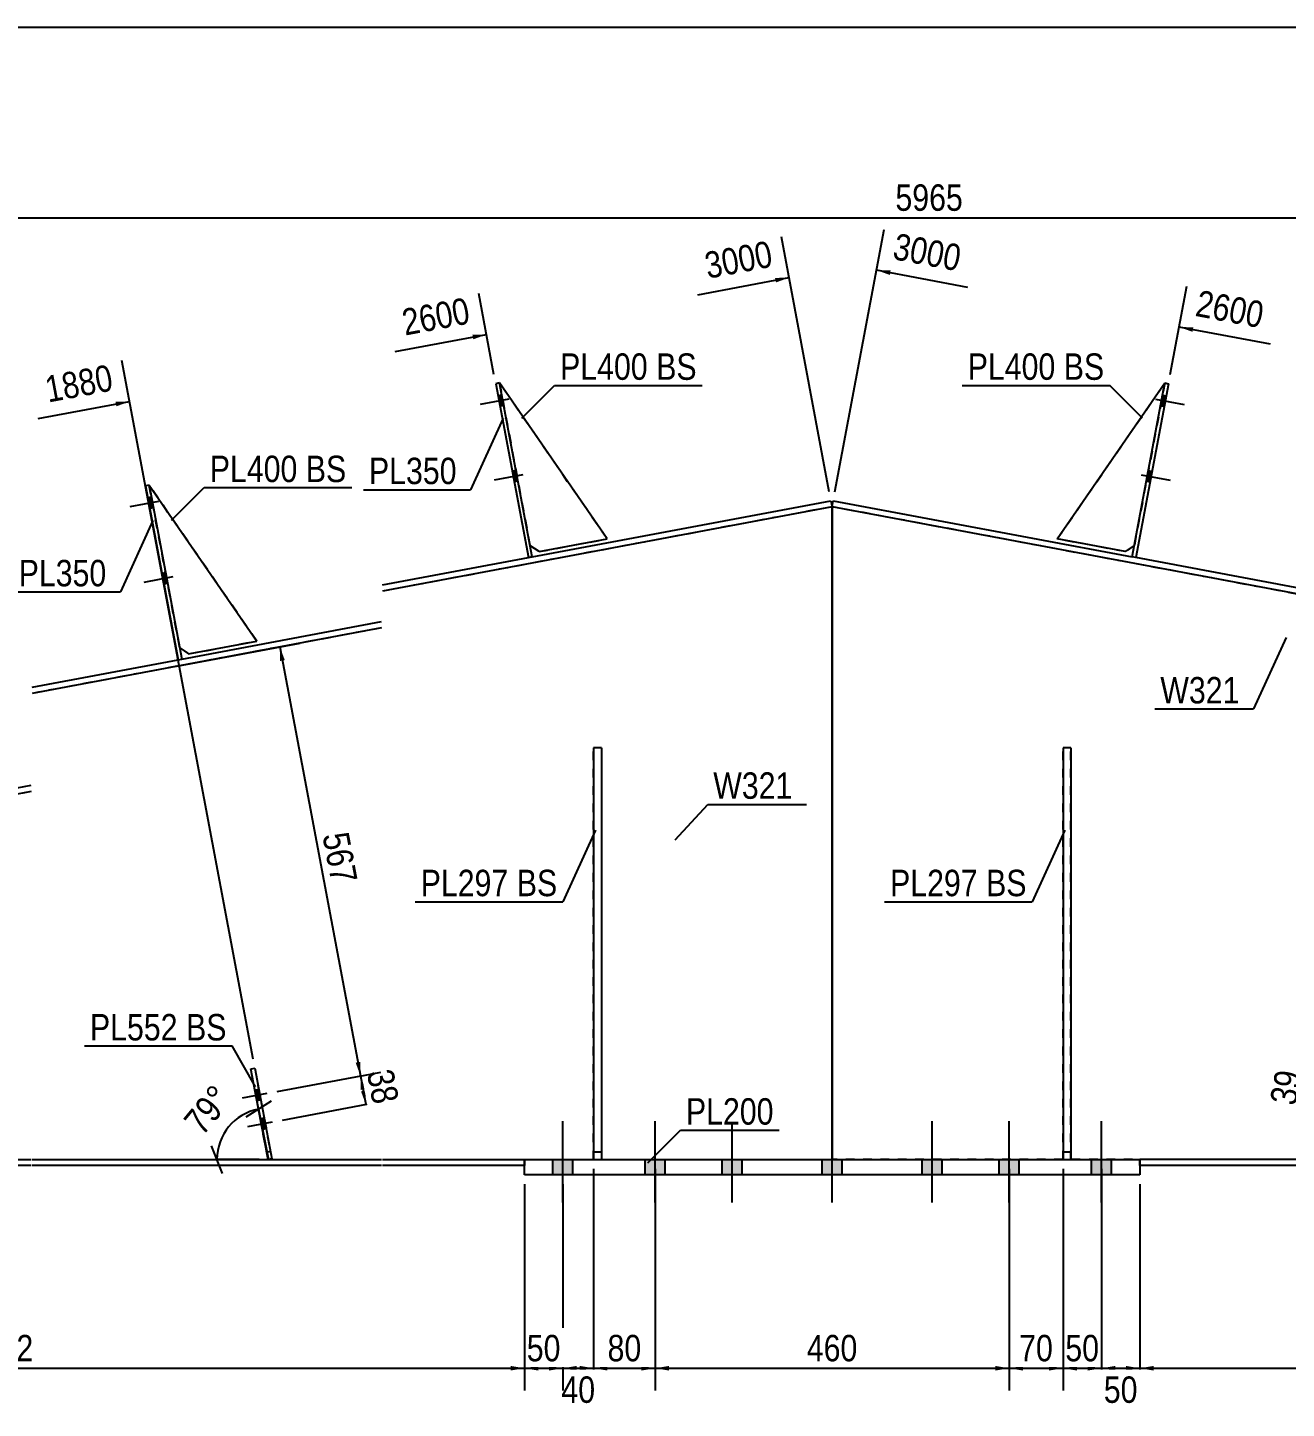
# Model space of a CAD drawing. Header units: millimetres. Extents: x -250 to 153, y -154 to 123.
# Drawn here: x -147.8 to -11.4, y -26.1 to 123.5 of the extents above; entities that cross this region are included whole.
import ezdxf

# ---------------------------------------------------------------- set-up
doc = ezdxf.new("R2010")
doc.units = ezdxf.units.MM
doc.linetypes.add('DXK_LINE_DOT1', pattern=[1.8814, 0.9407, -0.9407])
doc.linetypes.add('DXK_LINE_DOT2', pattern=[3.9198, 1.9599, -1.9599])
doc.styles.add('Arial Narrow', font='ARIALN.TTF', dxfattribs={"height": 0.2})

# ---------------------------------------------------------------- blocks, each defined once
blk = doc.blocks.new('Unknown-627307823-14430')
at = {"color": 5, "linetype": 'Continuous'}
blk.add_line((152.73, 123.46), (-247.27, 123.46), dxfattribs=at)
blk = doc.blocks.new('Part-627307823-7608 - 7523')
at = {"color": 2, "linetype": 'Continuous'}
for p, q in [((-60.63, 71.55), (-60.63, 0.83)), ((107.52, 0.83), (107.39, 0.83))]:
    blk.add_line(p, q, dxfattribs=at)
at = {"color": 7, "linetype": 'DXK_LINE_DOT1'}
for p, q in [((47.04, 51.33), (-60.63, 71.55)), ((83.13, 33.94), (47.14, 40.7)), ((112.13, 25.4), (83.23, 30.83)), ((112.13, 25.4), (107.52, 0.83)), ((0.11, 0.83), (-60.63, 0.83)), ((47.04, 0.83), (0.18, 0.83)), ((83.13, 0.83), (47.14, 0.83))]:
    blk.add_line(p, q, dxfattribs=at)
blk = doc.blocks.new('Part-627307823-7544 - 7523')
at = {"color": 2, "linetype": 'Continuous'}
for p, q in [((-93.13, 66.12), (-60.76, 72.2)), ((-60.76, 72.2), (-60.63, 71.55)), ((-60.63, 71.55), (-109.33, 62.4)), ((-109.33, 63.08), (-93.53, 66.05)), ((-109.43, 58.43), (-147.28, 51.33)), ((-131.07, 55.05), (-109.43, 59.11)), ((-147.28, 52), (-131.48, 54.97)), ((-147.38, 40.7), (-183.37, 33.95)), ((-167.16, 37.67), (-147.38, 41.38)), ((-183.37, 34.62), (-167.57, 37.59)), ((-212.49, 26.06), (-183.47, 31.51)), ((-183.47, 30.83), (-212.37, 25.4))]:
    blk.add_line(p, q, dxfattribs=at)
at = {"color": 7, "linetype": 'DXK_LINE_DOT1'}
for p, q in [((-93.13, 66.12), (-93.53, 66.05)), ((-131.48, 54.97), (-131.07, 55.05)), ((-167.57, 37.59), (-167.16, 37.67)), ((-212.37, 25.4), (-212.49, 26.06))]:
    blk.add_line(p, q, dxfattribs=at)
blk = doc.blocks.new('Part-627307823-7560 - 7523')
at = {"color": 2, "linetype": 'Continuous'}
for p, q in [((-28.14, 66.12), (-24.6, 84.96)), ((-24.19, 84.88), (-27.73, 66.05)), ((-24.6, 84.96), (-24.19, 84.88)), ((-27.73, 66.05), (-28.14, 66.12))]:
    blk.add_line(p, q, dxfattribs=at)
blk = doc.blocks.new('Part-627307823-7539 - 7523')
at = {"color": 7, "linetype": 'DXK_LINE_DOT1'}
for p, q in [((-86.47, 0.83), (-86.47, 45.44)), ((-86.47, 45.44), (-86.47, 45.44)), ((-85.63, 45.44), (-86.47, 45.44)), ((-85.63, 45.44), (-85.63, 0.83)), ((-86.47, 1.67), (-85.63, 1.67)), ((-86.47, 0.83), (-86.47, 0.83)), ((-86.47, 0.83), (-85.63, 0.83))]:
    blk.add_line(p, q, dxfattribs=at)
blk = doc.blocks.new('Part-627307823-7540 - 7523')
at = {"color": 2, "linetype": 'Continuous'}
for p, q in [((-85.63, 45.44), (-86.47, 45.44)), ((-86.47, 45.44), (-86.47, 0.83)), ((-85.63, 45.44), (-85.63, 45.44)), ((-85.63, 45.44), (-85.63, 0.83)), ((-86.47, 0.83), (-85.63, 0.83)), ((-85.63, 0.83), (-85.63, 0.83))]:
    blk.add_line(p, q, dxfattribs=at)
blk = doc.blocks.new('Part-627307823-7605 - 7523')
at = {"color": 7, "linetype": 'DXK_LINE_DOT1'}
for p, q in [((-36.25, 68.07), (-24.6, 84.96)), ((-28.88, 66.69), (-36.25, 68.07)), ((-27.91, 67.35), (-28.88, 66.69))]:
    blk.add_line(p, q, dxfattribs=at)
blk = doc.blocks.new('Part-627307823-7541 - 7523')
at = {"color": 7, "linetype": 'DXK_LINE_DOT1'}
for p, q in [((-35.63, 0.83), (-35.63, 45.44)), ((-35.63, 45.44), (-35.63, 45.44)), ((-35.63, 45.44), (-35.63, 0.83)), ((-34.8, 45.44), (-35.63, 45.44)), ((-34.8, 45.44), (-34.8, 0.83)), ((-34.8, 0.83), (-34.8, 45.44)), ((-35.63, 1.67), (-34.8, 1.67)), ((-35.63, 0.83), (-35.63, 0.83)), ((-35.63, 0.83), (-34.8, 0.83))]:
    blk.add_line(p, q, dxfattribs=at)
blk = doc.blocks.new('Part-627307823-7606 - 7523')
at = {"color": 7, "linetype": 'DXK_LINE_DOT1'}
for p, q in [((-85.01, 68.07), (-96.66, 84.96)), ((-93.36, 67.35), (-92.38, 66.69)), ((-92.38, 66.69), (-85.01, 68.07))]:
    blk.add_line(p, q, dxfattribs=at)
blk = doc.blocks.new('Part-627307823-7542 - 7523')
at = {"color": 2, "linetype": 'Continuous'}
for p, q in [((-34.8, 45.44), (-35.63, 45.44)), ((-35.63, 45.44), (-35.63, 0.83)), ((-34.8, 45.44), (-34.8, 45.44)), ((-34.8, 45.44), (-34.8, 0.83)), ((-35.63, 0.83), (-34.8, 0.83)), ((-34.8, 0.83), (-34.8, 0.83))]:
    blk.add_line(p, q, dxfattribs=at)
blk = doc.blocks.new('Part-627307823-7607 - 7523')
at = {"color": 7, "linetype": 'DXK_LINE_DOT1'}
for p, q in [((-122.95, 57), (-134.61, 73.89)), ((-130.33, 55.61), (-122.95, 57)), ((-131.3, 56.28), (-130.33, 55.61))]:
    blk.add_line(p, q, dxfattribs=at)
blk = doc.blocks.new('Part-627307823-7543 - 7523')
at = {"color": 7, "linetype": 'DXK_LINE_DOT1'}
for p, q in [((-60.63, 71.55), (-109.33, 62.4)), ((-109.43, 58.43), (-147.28, 51.33)), ((-147.38, 40.7), (-183.37, 33.95)), ((-183.47, 30.83), (-212.37, 25.4)), ((-212.37, 25.4), (-207.76, 0.83)), ((-207.63, 0.83), (-183.47, 0.83)), ((-183.37, 0.83), (-147.38, 0.83)), ((-147.28, 0.83), (-109.43, 0.83)), ((-109.33, 0.83), (-60.63, 0.83))]:
    blk.add_line(p, q, dxfattribs=at)
at = {"color": 2, "linetype": 'Continuous'}
for p, q in [((-60.63, 0.83), (-60.63, 71.55)), ((-207.76, 0.83), (-207.63, 0.83))]:
    blk.add_line(p, q, dxfattribs=at)
blk = doc.blocks.new('Bolt-627307823-7609 - 7523')
at = {"linetype": 'Continuous'}
for points in [[(-134.14, 71.43), (-134.36, 72.58), (-134.77, 72.5), (-134.55, 71.35)], [(-134.14, 71.43), (-134.36, 72.58), (-134.77, 72.5), (-134.55, 71.35)], [(-134.14, 71.43), (-134.36, 72.58), (-134.77, 72.5), (-134.55, 71.35)], [(-132.61, 63.24), (-132.82, 64.39), (-133.23, 64.31), (-133.02, 63.16)], [(-132.61, 63.24), (-132.82, 64.39), (-133.23, 64.31), (-133.02, 63.16)], [(-132.61, 63.24), (-132.82, 64.39), (-133.23, 64.31), (-133.02, 63.16)]]:
    blk.add_hatch(color=3, dxfattribs=at).paths.add_polyline_path(points)
at = {"color": 3, "linetype": 'Continuous'}
for p, q in [((-133.6, 72.13), (-136.71, 71.54)), ((-133.6, 72.13), (-136.71, 71.54)), ((-133.6, 72.13), (-136.71, 71.54)), ((-134.36, 72.58), (-134.77, 72.5)), ((-134.36, 72.58), (-134.77, 72.5)), ((-134.36, 72.58), (-134.77, 72.5)), ((-134.14, 71.43), (-134.55, 71.35)), ((-134.14, 71.43), (-134.55, 71.35)), ((-134.14, 71.43), (-134.55, 71.35)), ((-132.82, 64.39), (-133.23, 64.31)), ((-132.82, 64.39), (-133.23, 64.31)), ((-132.82, 64.39), (-133.23, 64.31)), ((-132.06, 63.94), (-135.17, 63.35)), ((-132.06, 63.94), (-135.17, 63.35)), ((-132.06, 63.94), (-135.17, 63.35)), ((-132.61, 63.24), (-133.02, 63.16)), ((-132.61, 63.24), (-133.02, 63.16)), ((-132.61, 63.24), (-133.02, 63.16))]:
    blk.add_line(p, q, dxfattribs=at)
blk = doc.blocks.new('Part-627307823-7545 - 7523')
at = {"color": 2, "linetype": 'Continuous'}
for p, q in [((-207.63, 0.17), (-207.63, 0.83)), ((-207.63, 0.83), (-183.47, 0.83)), ((-183.47, 0.17), (-207.63, 0.17)), ((-183.37, 0.83), (-161.09, 0.83)), ((-147.38, 0.17), (-183.37, 0.17)), ((-161.01, 0.83), (-147.38, 0.83)), ((-147.28, 0.83), (-121.73, 0.83)), ((-109.43, 0.17), (-147.28, 0.17)), ((-121.66, 0.83), (-109.43, 0.83)), ((-109.33, 0.83), (-93.97, 0.83)), ((-93.97, 0.17), (-109.33, 0.17))]:
    blk.add_line(p, q, dxfattribs=at)
at = {"color": 7, "linetype": 'DXK_LINE_DOT1'}
for p, q in [((-207.63, 0.17), (-207.63, 0.17)), ((-207.63, 0.17), (-207.63, 0.17)), ((-93.97, 0.83), (-93.97, 0.17))]:
    blk.add_line(p, q, dxfattribs=at)
blk = doc.blocks.new('Part-627307823-7546 - 7523')
at = {"color": 2, "linetype": 'Continuous'}
for p, q in [((0.11, 0.83), (-27.3, 0.83)), ((47.04, 0.17), (-27.3, 0.17)), ((47.04, 0.83), (0.18, 0.83)), ((60.77, 0.83), (47.14, 0.83)), ((83.13, 0.17), (47.14, 0.17)), ((83.13, 0.83), (60.85, 0.83)), ((107.39, 0.83), (83.23, 0.83)), ((107.39, 0.17), (83.23, 0.17)), ((107.39, 0.83), (107.39, 0.17))]:
    blk.add_line(p, q, dxfattribs=at)
at = {"color": 7, "linetype": 'DXK_LINE_DOT1'}
for p, q in [((-27.3, 0.17), (-27.3, 0.83)), ((0.18, 0.83), (0.11, 0.83)), ((60.85, 0.83), (60.77, 0.83)), ((60.85, 0.83), (83.13, 0.83)), ((83.23, 0.83), (107.39, 0.83)), ((107.39, 0.17), (107.39, 0.17)), ((107.39, 0.17), (107.39, 0.17))]:
    blk.add_line(p, q, dxfattribs=at)
blk = doc.blocks.new('Part-627307823-7547 - 7523')
at = {"color": 2, "linetype": 'Continuous'}
for p, q in [((-60.63, 71.55), (-60.51, 72.2)), ((-60.51, 72.2), (-28.14, 66.12)), ((47.04, 51.33), (-60.63, 71.55)), ((10.24, 58.91), (-27.73, 66.05)), ((30.83, 55.05), (10.65, 58.84)), ((47.04, 52), (31.24, 54.97)), ((66.92, 37.67), (47.14, 41.38)), ((83.13, 33.94), (47.14, 40.7)), ((83.13, 34.62), (67.33, 37.59)), ((112.26, 26.06), (83.23, 31.51)), ((112.13, 25.4), (83.23, 30.83))]:
    blk.add_line(p, q, dxfattribs=at)
at = {"color": 7, "linetype": 'DXK_LINE_DOT1'}
for p, q in [((-27.73, 66.05), (-28.14, 66.12)), ((10.65, 58.84), (10.24, 58.91)), ((31.24, 54.97), (30.83, 55.05)), ((67.33, 37.59), (66.92, 37.67)), ((112.13, 25.4), (112.26, 26.06))]:
    blk.add_line(p, q, dxfattribs=at)
blk = doc.blocks.new('Part-627307823-7548 - 7523')
at = {"color": 2, "linetype": 'Continuous'}
for p, q in [((-134.61, 73.89), (-135.01, 73.81)), ((-135.01, 73.81), (-131.48, 54.97)), ((-134.61, 73.89), (-131.07, 55.05)), ((-131.48, 54.97), (-131.07, 55.05))]:
    blk.add_line(p, q, dxfattribs=at)
blk = doc.blocks.new('Bolt-627307823-7614 - 7523')
at = {"linetype": 'Continuous'}
for points in [[(-96.2, 82.5), (-96.42, 83.65), (-96.83, 83.57), (-96.61, 82.43)], [(-96.2, 82.5), (-96.42, 83.65), (-96.83, 83.57), (-96.61, 82.43)], [(-96.2, 82.5), (-96.42, 83.65), (-96.83, 83.57), (-96.61, 82.43)], [(-94.66, 74.31), (-94.88, 75.46), (-95.29, 75.38), (-95.07, 74.24)], [(-94.66, 74.31), (-94.88, 75.46), (-95.29, 75.38), (-95.07, 74.24)], [(-94.66, 74.31), (-94.88, 75.46), (-95.29, 75.38), (-95.07, 74.24)]]:
    blk.add_hatch(color=3, dxfattribs=at).paths.add_polyline_path(points)
at = {"color": 3, "linetype": 'Continuous'}
for p, q in [((-95.65, 83.2), (-98.77, 82.62)), ((-95.65, 83.2), (-98.77, 82.62)), ((-95.65, 83.2), (-98.77, 82.62)), ((-96.42, 83.65), (-96.83, 83.57)), ((-96.42, 83.65), (-96.83, 83.57)), ((-96.42, 83.65), (-96.83, 83.57)), ((-96.2, 82.5), (-96.61, 82.43)), ((-96.2, 82.5), (-96.61, 82.43)), ((-96.2, 82.5), (-96.61, 82.43)), ((-94.12, 75.01), (-97.23, 74.43)), ((-94.12, 75.01), (-97.23, 74.43)), ((-94.12, 75.01), (-97.23, 74.43)), ((-94.88, 75.46), (-95.29, 75.38)), ((-94.88, 75.46), (-95.29, 75.38)), ((-94.88, 75.46), (-95.29, 75.38)), ((-94.66, 74.31), (-95.07, 74.24)), ((-94.66, 74.31), (-95.07, 74.24)), ((-94.66, 74.31), (-95.07, 74.24))]:
    blk.add_line(p, q, dxfattribs=at)
blk = doc.blocks.new('Part-627307823-7554 - 7523')
at = {"color": 2, "linetype": 'Continuous'}
for p, q in [((-96.66, 84.96), (-97.07, 84.88)), ((-97.07, 84.88), (-93.53, 66.05)), ((-93.13, 66.12), (-96.66, 84.96)), ((-93.53, 66.05), (-93.13, 66.12))]:
    blk.add_line(p, q, dxfattribs=at)
blk = doc.blocks.new('Bolt-627307823-7619 - 7523')
at = {"linetype": 'Continuous'}
for points in [[(-24.65, 82.43), (-24.44, 83.57), (-24.85, 83.65), (-25.06, 82.5)], [(-24.65, 82.43), (-24.44, 83.57), (-24.85, 83.65), (-25.06, 82.5)], [(-24.65, 82.43), (-24.44, 83.57), (-24.85, 83.65), (-25.06, 82.5)], [(-26.19, 74.24), (-25.98, 75.38), (-26.39, 75.46), (-26.6, 74.31)], [(-26.19, 74.24), (-25.98, 75.38), (-26.39, 75.46), (-26.6, 74.31)], [(-26.19, 74.24), (-25.98, 75.38), (-26.39, 75.46), (-26.6, 74.31)]]:
    blk.add_hatch(color=3, dxfattribs=at).paths.add_polyline_path(points)
at = {"color": 3, "linetype": 'Continuous'}
for p, q in [((-25.61, 83.2), (-22.5, 82.62)), ((-25.61, 83.2), (-22.5, 82.62)), ((-25.61, 83.2), (-22.5, 82.62)), ((-25.06, 82.5), (-24.65, 82.43)), ((-25.06, 82.5), (-24.65, 82.43)), ((-25.06, 82.5), (-24.65, 82.43)), ((-24.85, 83.65), (-24.44, 83.57)), ((-24.85, 83.65), (-24.44, 83.57)), ((-24.85, 83.65), (-24.44, 83.57)), ((-27.15, 75.01), (-24.04, 74.42)), ((-27.15, 75.01), (-24.04, 74.42)), ((-27.15, 75.01), (-24.04, 74.42)), ((-26.39, 75.46), (-25.98, 75.38)), ((-26.39, 75.46), (-25.98, 75.38)), ((-26.39, 75.46), (-25.98, 75.38)), ((-26.6, 74.31), (-26.19, 74.24)), ((-26.6, 74.31), (-26.19, 74.24)), ((-26.6, 74.31), (-26.19, 74.24))]:
    blk.add_line(p, q, dxfattribs=at)
blk = doc.blocks.new('Bolt-627307823-7621 - 7523')
at = {"linetype": 'Continuous'}
for points in [[(-90.88, -0.83), (-88.72, -0.83), (-88.72, 0.83), (-90.88, 0.83)], [(-90.88, -0.83), (-88.72, -0.83), (-88.72, 0.83), (-90.88, 0.83)], [(-80.88, -0.83), (-78.72, -0.83), (-78.72, 0.83), (-80.88, 0.83)], [(-80.88, -0.83), (-78.72, -0.83), (-78.72, 0.83), (-80.88, 0.83)], [(-72.55, -0.83), (-70.38, -0.83), (-70.38, 0.83), (-72.55, 0.83)], [(-72.55, -0.83), (-70.38, -0.83), (-70.38, 0.83), (-72.55, 0.83)], [(-61.72, -0.83), (-59.55, -0.83), (-59.55, 0.83), (-61.72, 0.83)], [(-61.72, -0.83), (-59.55, -0.83), (-59.55, 0.83), (-61.72, 0.83)], [(-50.88, -0.83), (-48.72, -0.83), (-48.72, 0.83), (-50.88, 0.83)], [(-50.88, -0.83), (-48.72, -0.83), (-48.72, 0.83), (-50.88, 0.83)], [(-42.55, -0.83), (-40.38, -0.83), (-40.38, 0.83), (-42.55, 0.83)], [(-42.55, -0.83), (-40.38, -0.83), (-40.38, 0.83), (-42.55, 0.83)], [(-32.55, -0.83), (-30.38, -0.83), (-30.38, 0.83), (-32.55, 0.83)], [(-32.55, -0.83), (-30.38, -0.83), (-30.38, 0.83), (-32.55, 0.83)]]:
    blk.add_hatch(color=3, dxfattribs=at).paths.add_polyline_path(points)
at = {"color": 3, "linetype": 'Continuous'}
for p, q in [((-89.8, -3.82), (-89.8, 5)), ((-89.8, -3.82), (-89.8, 5)), ((-79.8, -3.82), (-79.8, 5)), ((-79.8, -3.82), (-79.8, 5)), ((-71.47, -3.82), (-71.47, 5)), ((-71.47, -3.82), (-71.47, 5)), ((-60.63, -3.82), (-60.63, 5)), ((-60.63, -3.82), (-60.63, 5)), ((-49.8, -3.82), (-49.8, 5)), ((-49.8, -3.82), (-49.8, 5)), ((-41.47, -3.82), (-41.47, 5)), ((-41.47, -3.82), (-41.47, 5)), ((-31.47, -3.82), (-31.47, 5)), ((-31.47, -3.82), (-31.47, 5)), ((-90.88, -0.83), (-90.88, 0.83)), ((-90.88, -0.83), (-90.88, 0.83)), ((-88.72, -0.83), (-88.72, 0.83)), ((-88.72, -0.83), (-88.72, 0.83)), ((-80.88, -0.83), (-80.88, 0.83)), ((-80.88, -0.83), (-80.88, 0.83)), ((-78.72, -0.83), (-78.72, 0.83)), ((-78.72, -0.83), (-78.72, 0.83)), ((-72.55, -0.83), (-72.55, 0.83)), ((-72.55, -0.83), (-72.55, 0.83)), ((-70.38, -0.83), (-70.38, 0.83)), ((-70.38, -0.83), (-70.38, 0.83)), ((-61.72, -0.83), (-61.72, 0.83)), ((-61.72, -0.83), (-61.72, 0.83)), ((-59.55, -0.83), (-59.55, 0.83)), ((-59.55, -0.83), (-59.55, 0.83)), ((-50.88, -0.83), (-50.88, 0.83)), ((-50.88, -0.83), (-50.88, 0.83)), ((-48.72, -0.83), (-48.72, 0.83)), ((-48.72, -0.83), (-48.72, 0.83)), ((-42.55, -0.83), (-42.55, 0.83)), ((-42.55, -0.83), (-42.55, 0.83)), ((-40.38, -0.83), (-40.38, 0.83)), ((-40.38, -0.83), (-40.38, 0.83)), ((-32.55, -0.83), (-32.55, 0.83)), ((-32.55, -0.83), (-32.55, 0.83)), ((-30.38, -0.83), (-30.38, 0.83)), ((-30.38, -0.83), (-30.38, 0.83))]:
    blk.add_line(p, q, dxfattribs=at)
blk = doc.blocks.new('Part-627307823-7562 - 7523')
at = {"color": 2, "linetype": 'Continuous'}
for p, q in [((-93.97, -0.83), (-93.97, 0.83)), ((-93.97, 0.83), (-27.3, 0.83)), ((-27.3, 0.83), (-27.3, -0.83)), ((-27.3, -0.83), (-93.97, -0.83))]:
    blk.add_line(p, q, dxfattribs=at)
blk = doc.blocks.new('Part-627307823-7583 - 7523')
at = {"color": 2, "linetype": 'Continuous'}
for p, q in [((-36.25, 68.07), (-24.6, 84.96)), ((-28.88, 66.69), (-36.25, 68.07)), ((-27.91, 67.35), (-28.88, 66.69))]:
    blk.add_line(p, q, dxfattribs=at)
at = {"color": 7, "linetype": 'DXK_LINE_DOT1'}
blk.add_line((-24.6, 84.96), (-27.91, 67.35), dxfattribs=at)
blk = doc.blocks.new('Part-627307823-7584 - 7523')
at = {"color": 2, "linetype": 'Continuous'}
for p, q in [((-85.01, 68.07), (-96.66, 84.96)), ((-92.38, 66.69), (-93.36, 67.35)), ((-92.38, 66.69), (-85.01, 68.07))]:
    blk.add_line(p, q, dxfattribs=at)
at = {"color": 7, "linetype": 'DXK_LINE_DOT1'}
blk.add_line((-96.66, 84.96), (-93.36, 67.35), dxfattribs=at)
blk = doc.blocks.new('Part-627307823-7585 - 7523')
at = {"color": 2, "linetype": 'Continuous'}
for p, q in [((-134.61, 73.89), (-122.95, 57)), ((-130.33, 55.61), (-122.95, 57)), ((-131.3, 56.28), (-130.33, 55.61))]:
    blk.add_line(p, q, dxfattribs=at)
at = {"color": 7, "linetype": 'DXK_LINE_DOT1'}
blk.add_line((-131.3, 56.28), (-134.61, 73.89), dxfattribs=at)
blk = doc.blocks.new('Part-627307823-7589 - 7523')
at = {"color": 7, "linetype": 'DXK_LINE_DOT1'}
for p, q in [((-123.58, 10.65), (-123.17, 10.72)), ((-121.73, 0.82), (-123.58, 10.65)), ((-123.17, 10.72), (-121.32, 0.9)), ((-121.89, 1.64), (-121.48, 1.72)), ((-121.32, 0.9), (-121.73, 0.82))]:
    blk.add_line(p, q, dxfattribs=at)
blk = doc.blocks.new('Part-627307823-7592 - 7523')
at = {"color": 2, "linetype": 'Continuous'}
for p, q in [((-123.58, 10.65), (-123.17, 10.72)), ((-121.73, 0.82), (-123.58, 10.65)), ((-123.17, 10.72), (-121.32, 0.9)), ((-121.32, 0.9), (-121.73, 0.82))]:
    blk.add_line(p, q, dxfattribs=at)
blk = doc.blocks.new('Bolt-627307823-7635 - 7523')
at = {"color": 3, "linetype": 'DXK_LINE_DOT2'}
for p, q in [((-121.85, 7.98), (-124.55, 7.48)), ((-122.73, 8.41), (-123.14, 8.34)), ((-122.52, 7.27), (-122.93, 7.19)), ((-121.27, 4.89), (-123.97, 4.38)), ((-122.15, 5.32), (-122.56, 5.24)), ((-121.94, 4.17), (-122.35, 4.1))]:
    blk.add_line(p, q, dxfattribs=at)
blk = doc.blocks.new('Bolt-627307823-7638 - 7523')
at = {"linetype": 'Continuous'}
for points in [[(-122.52, 7.27), (-122.73, 8.41), (-123.14, 8.34), (-122.93, 7.19)], [(-121.94, 4.17), (-122.15, 5.32), (-122.56, 5.24), (-122.35, 4.1)]]:
    blk.add_hatch(color=3, dxfattribs=at).paths.add_polyline_path(points)
at = {"color": 3, "linetype": 'Continuous'}
for p, q in [((-121.85, 7.98), (-124.55, 7.48)), ((-122.73, 8.41), (-123.14, 8.34)), ((-122.52, 7.27), (-122.93, 7.19)), ((-121.27, 4.89), (-123.97, 4.38)), ((-122.15, 5.32), (-122.56, 5.24)), ((-121.94, 4.17), (-122.35, 4.1))]:
    blk.add_line(p, q, dxfattribs=at)
blk = doc.blocks.new('StraightDimension-627307823-17355 - 7523')
at = {"linetype": 'Continuous'}
for points in [[(-84.97, -22.03), (-86.47, -21.78), (-84.97, -21.53)], [(-81.3, -21.53), (-79.8, -21.78), (-81.3, -22.03)]]:
    blk.add_hatch(color=7, dxfattribs=at).paths.add_polyline_path(points)
at = {"color": 7, "linetype": 'Continuous'}
for p, q in [((-86.47, -0.17), (-86.47, -24.18)), ((-79.8, -0.17), (-79.8, -24.18)), ((-86.47, -21.78), (-79.8, -21.78))]:
    blk.add_line(p, q, dxfattribs=at)
at = {"color": 0}
blk.add_wipeout([(-80.7, -21.63), (-80.7, -17.43), (-85.56, -17.43), (-85.56, -21.63)], dxfattribs=at)
at = {"color": 3, "style": 'Arial Narrow'}
blk.add_text('80', height=2.863, dxfattribs=at).set_placement((-84.96, -21.03))
blk = doc.blocks.new('StraightDimension-627307823-17352 - 7523')
at = {"linetype": 'Continuous'}
for points in [[(-34.13, -22.03), (-35.63, -21.78), (-34.13, -21.53)], [(-32.97, -21.53), (-31.47, -21.78), (-32.97, -22.03)]]:
    blk.add_hatch(color=7, dxfattribs=at).paths.add_polyline_path(points)
at = {"color": 7, "linetype": 'Continuous'}
for p, q in [((-35.63, -0.17), (-35.63, -24.18)), ((-31.47, -0.17), (-31.47, -24.18)), ((-35.63, -21.78), (-31.47, -21.78))]:
    blk.add_line(p, q, dxfattribs=at)
at = {"color": 0}
blk.add_wipeout([(-31.12, -21.63), (-31.12, -17.43), (-35.98, -17.43), (-35.98, -21.63)], dxfattribs=at)
at = {"color": 3, "style": 'Arial Narrow'}
blk.add_text('50', height=2.863, dxfattribs=at).set_placement((-35.38, -21.03))
blk = doc.blocks.new('StraightDimension-627307823-17723 - 7523')
at = {"linetype": 'Continuous'}
for points in [[(-9.58, 8.4), (-9.06, 9.83), (-9.09, 8.31)], [(-9.14, 8.08), (-9.66, 6.65), (-9.63, 8.17)]]:
    blk.add_hatch(color=7, dxfattribs=at).paths.add_polyline_path(points)
at = {"color": 7, "linetype": 'Continuous'}
for p, q in [((2.03, 7.74), (-11.27, 10.24)), ((-9.66, 6.65), (-9.06, 9.83)), ((1.44, 4.57), (-11.87, 7.07))]:
    blk.add_line(p, q, dxfattribs=at)
at = {"color": 0}
blk.add_wipeout([(-9.06, 10.65), (-13.19, 11.43), (-14.08, 6.66), (-9.96, 5.88)], dxfattribs=at)
at = {"color": 3, "style": 'Arial Narrow'}
blk.add_text('39', height=2.863, rotation=79.3661, dxfattribs=at).set_placement((-10.43, 6.58))
blk = doc.blocks.new('StraightDimension-627307823-16572 - 7523')
at = {"color": 7, "linetype": 'Continuous'}
blk.add_line((-215.22, 102.86), (114.98, 102.86), dxfattribs=at)
at = {"color": 0}
blk.add_wipeout([(-45.86, 103.01), (-45.86, 107.21), (-54.38, 107.21), (-54.38, 103.01)], dxfattribs=at)
at = {"color": 3, "style": 'Arial Narrow'}
blk.add_text('5965', height=2.863, dxfattribs=at).set_placement((-53.78, 103.61))
blk = doc.blocks.new('StraightDimension-627307823-16597 - 7523')
at = {"linetype": 'Continuous'}
blk.add_hatch(color=7, dxfattribs=at).paths.add_polyline_path([(-66.82, 96.34), (-65.29, 96.37), (-66.72, 95.85)])
at = {"color": 7, "linetype": 'Continuous'}
for p, q in [((-60.94, 73.18), (-66.13, 100.79)), ((-75.18, 94.51), (-65.29, 96.37))]:
    blk.add_line(p, q, dxfattribs=at)
at = {"color": 0}
blk.add_wipeout([(-66.22, 97.11), (-67, 101.24), (-75.36, 99.67), (-74.59, 95.54)], dxfattribs=at)
at = {"color": 3, "style": 'Arial Narrow'}
blk.add_text('3000', height=2.863, rotation=10.6341, dxfattribs=at).set_placement((-74.11, 96.24))
blk = doc.blocks.new('StraightDimension-627307823-16598 - 7523')
at = {"linetype": 'Continuous'}
blk.add_hatch(color=7, dxfattribs=at).paths.add_polyline_path([(-99.59, 90.18), (-98.07, 90.21), (-99.5, 89.69)])
at = {"color": 7, "linetype": 'Continuous'}
for p, q in [((-97.26, 85.87), (-98.9, 94.64)), ((-107.96, 88.36), (-98.07, 90.21))]:
    blk.add_line(p, q, dxfattribs=at)
at = {"color": 0}
blk.add_wipeout([(-99, 90.96), (-99.78, 95.08), (-108.14, 93.51), (-107.37, 89.38)], dxfattribs=at)
at = {"color": 3, "style": 'Arial Narrow'}
blk.add_text('2600', height=2.863, rotation=10.6341, dxfattribs=at).set_placement((-106.89, 90.09))
blk = doc.blocks.new('StraightDimension-627307823-16599 - 7523')
at = {"linetype": 'Continuous'}
blk.add_hatch(color=7, dxfattribs=at).paths.add_polyline_path([(-138.25, 82.92), (-136.73, 82.95), (-138.16, 82.43)])
at = {"color": 7, "linetype": 'Continuous'}
for p, q in [((-123.35, 11.71), (-137.56, 87.38)), ((-146.62, 81.1), (-136.73, 82.95))]:
    blk.add_line(p, q, dxfattribs=at)
at = {"color": 0}
blk.add_wipeout([(-137.66, 83.7), (-138.43, 87.82), (-146.8, 86.25), (-146.03, 82.12)], dxfattribs=at)
at = {"color": 3, "style": 'Arial Narrow'}
blk.add_text('1880', height=2.863, rotation=10.6341, dxfattribs=at).set_placement((-145.55, 82.83))
blk = doc.blocks.new('StraightDimension-627307823-16732 - 7523')
at = {"linetype": 'Continuous'}
for points in [[(-111.69, 8.37), (-111.72, 9.89), (-111.2, 8.46)], [(-111.17, 8.31), (-111.14, 6.79), (-111.66, 8.22)]]:
    blk.add_hatch(color=7, dxfattribs=at).paths.add_polyline_path(points)
at = {"color": 7, "linetype": 'Continuous'}
for p, q in [((-120.76, 8.19), (-109.51, 10.3)), ((-111.72, 9.89), (-111.14, 6.79)), ((-120.18, 5.1), (-108.93, 7.21))]:
    blk.add_line(p, q, dxfattribs=at)
at = {"color": 0}
blk.add_wipeout([(-110.83, 5.98), (-106.71, 6.76), (-107.6, 11.53), (-111.73, 10.75)], dxfattribs=at)
at = {"color": 3, "style": 'Arial Narrow'}
blk.add_text('38', height=2.863, rotation=-79.3661, dxfattribs=at).set_placement((-111.03, 10.28))
blk = doc.blocks.new('StraightDimension-627307823-16733 - 7523')
at = {"linetype": 'Continuous'}
for points in [[(-120.42, 54.84), (-120.45, 56.36), (-119.92, 54.94)], [(-111.75, 11.41), (-111.72, 9.89), (-112.24, 11.32)]]:
    blk.add_hatch(color=7, dxfattribs=at).paths.add_polyline_path(points)
at = {"color": 7, "linetype": 'Continuous'}
for p, q in [((-131.62, 54.27), (-118.24, 56.78)), ((-120.45, 56.36), (-111.72, 9.89)), ((-120.76, 8.19), (-109.51, 10.3))]:
    blk.add_line(p, q, dxfattribs=at)
at = {"color": 0}
blk.add_wipeout([(-115.32, 29.87), (-111.19, 30.64), (-112.42, 37.21), (-116.55, 36.44)], dxfattribs=at)
at = {"color": 3, "style": 'Arial Narrow'}
blk.add_text('567', height=2.863, rotation=-79.3661, dxfattribs=at).set_placement((-115.85, 35.96))
blk = doc.blocks.new('StraightDimension-627307823-17350 - 7523')
at = {"linetype": 'Continuous'}
for points in [[(-25.8, -22.03), (-27.3, -21.78), (-25.8, -21.53)], [(105.89, -21.53), (107.39, -21.78), (105.89, -22.03)]]:
    blk.add_hatch(color=7, dxfattribs=at).paths.add_polyline_path(points)
at = {"color": 7, "linetype": 'Continuous'}
for p, q in [((107.39, -0.83), (107.39, -24.18)), ((-27.3, -1.83), (-27.3, -24.18)), ((-27.3, -21.78), (107.39, -21.78))]:
    blk.add_line(p, q, dxfattribs=at)
at = {"color": 0}
blk.add_wipeout([(44.3, -21.63), (44.3, -17.43), (35.79, -17.43), (35.79, -21.63)], dxfattribs=at)
at = {"color": 3, "style": 'Arial Narrow'}
blk.add_text('2492', height=2.863, dxfattribs=at).set_placement((36.39, -21.03))
blk = doc.blocks.new('StraightDimension-627307823-17351 - 7523')
at = {"linetype": 'Continuous'}
for points in [[(-29.97, -22.03), (-31.47, -21.78), (-29.97, -21.53)], [(-28.8, -21.53), (-27.3, -21.78), (-28.8, -22.03)]]:
    blk.add_hatch(color=7, dxfattribs=at).paths.add_polyline_path(points)
at = {"color": 7, "linetype": 'Continuous'}
for p, q in [((-31.47, -0.17), (-31.47, -24.03)), ((-27.3, -1.83), (-27.3, -24.03)), ((-31.47, -21.78), (-27.3, -21.78))]:
    blk.add_line(p, q, dxfattribs=at)
at = {"color": 0}
blk.add_wipeout([(-26.95, -26.13), (-26.95, -21.93), (-31.81, -21.93), (-31.81, -26.13)], dxfattribs=at)
at = {"color": 3, "style": 'Arial Narrow'}
blk.add_text('50', height=2.863, dxfattribs=at).set_placement((-31.21, -25.53))
blk = doc.blocks.new('StraightDimension-627307823-17353 - 7523')
at = {"linetype": 'Continuous'}
for points in [[(-39.97, -22.03), (-41.47, -21.78), (-39.97, -21.53)], [(-37.13, -21.53), (-35.63, -21.78), (-37.13, -22.03)]]:
    blk.add_hatch(color=7, dxfattribs=at).paths.add_polyline_path(points)
at = {"color": 7, "linetype": 'Continuous'}
for p, q in [((-41.47, -0.17), (-41.47, -24.18)), ((-35.63, -0.17), (-35.63, -24.18)), ((-41.47, -21.78), (-35.63, -21.78))]:
    blk.add_line(p, q, dxfattribs=at)
at = {"color": 0}
blk.add_wipeout([(-36.12, -21.63), (-36.12, -17.43), (-40.98, -17.43), (-40.98, -21.63)], dxfattribs=at)
at = {"color": 3, "style": 'Arial Narrow'}
blk.add_text('70', height=2.863, dxfattribs=at).set_placement((-40.38, -21.03))
blk = doc.blocks.new('StraightDimension-627307823-17354 - 7523')
at = {"linetype": 'Continuous'}
for points in [[(-78.3, -22.03), (-79.8, -21.78), (-78.3, -21.53)], [(-42.97, -21.53), (-41.47, -21.78), (-42.97, -22.03)]]:
    blk.add_hatch(color=7, dxfattribs=at).paths.add_polyline_path(points)
at = {"color": 7, "linetype": 'Continuous'}
for p, q in [((-79.8, -0.17), (-79.8, -24.18)), ((-41.47, -0.17), (-41.47, -24.18)), ((-79.8, -21.78), (-41.47, -21.78))]:
    blk.add_line(p, q, dxfattribs=at)
at = {"color": 0}
blk.add_wipeout([(-57.29, -21.63), (-57.29, -17.43), (-63.98, -17.43), (-63.98, -21.63)], dxfattribs=at)
at = {"color": 3, "style": 'Arial Narrow'}
blk.add_text('460', height=2.863, dxfattribs=at).set_placement((-63.38, -21.03))
blk = doc.blocks.new('StraightDimension-627307823-17356 - 7523')
at = {"linetype": 'Continuous'}
for points in [[(-88.3, -22.03), (-89.8, -21.78), (-88.3, -21.53)], [(-87.97, -21.53), (-86.47, -21.78), (-87.97, -22.03)]]:
    blk.add_hatch(color=7, dxfattribs=at).paths.add_polyline_path(points)
at = {"color": 7, "linetype": 'Continuous'}
for p, q in [((-86.47, -0.17), (-86.47, -24.03)), ((-89.8, -1.83), (-89.8, -24.03)), ((-89.8, -21.78), (-86.47, -21.78))]:
    blk.add_line(p, q, dxfattribs=at)
at = {"color": 0}
blk.add_wipeout([(-85.7, -26.13), (-85.7, -21.93), (-90.56, -21.93), (-90.56, -26.13)], dxfattribs=at)
at = {"color": 3, "style": 'Arial Narrow'}
blk.add_text('40', height=2.863, dxfattribs=at).set_placement((-89.96, -25.53))
blk = doc.blocks.new('StraightDimension-627307823-17357 - 7523')
at = {"linetype": 'Continuous'}
for points in [[(-92.47, -22.03), (-93.97, -21.78), (-92.47, -21.53)], [(-91.3, -21.53), (-89.8, -21.78), (-91.3, -22.03)]]:
    blk.add_hatch(color=7, dxfattribs=at).paths.add_polyline_path(points)
at = {"color": 7, "linetype": 'Continuous'}
for p, q in [((-93.97, -1.83), (-93.97, -24.18)), ((-89.8, -1.83), (-89.8, -24.18)), ((-93.97, -21.78), (-89.8, -21.78))]:
    blk.add_line(p, q, dxfattribs=at)
at = {"color": 0}
blk.add_wipeout([(-89.45, -21.63), (-89.45, -17.43), (-94.31, -17.43), (-94.31, -21.63)], dxfattribs=at)
at = {"color": 3, "style": 'Arial Narrow'}
blk.add_text('50', height=2.863, dxfattribs=at).set_placement((-93.71, -21.03))
blk = doc.blocks.new('StraightDimension-627307823-17358 - 7523')
at = {"linetype": 'Continuous'}
for points in [[(-206.13, -22.03), (-207.63, -21.78), (-206.13, -21.53)], [(-95.47, -21.53), (-93.97, -21.78), (-95.47, -22.03)]]:
    blk.add_hatch(color=7, dxfattribs=at).paths.add_polyline_path(points)
at = {"color": 7, "linetype": 'Continuous'}
for p, q in [((-207.63, -0.83), (-207.63, -24.18)), ((-93.97, -1.83), (-93.97, -24.18)), ((-207.63, -21.78), (-93.97, -21.78))]:
    blk.add_line(p, q, dxfattribs=at)
at = {"color": 0}
blk.add_wipeout([(-146.54, -21.63), (-146.54, -17.43), (-155.06, -17.43), (-155.06, -21.63)], dxfattribs=at)
at = {"color": 3, "style": 'Arial Narrow'}
blk.add_text('2492', height=2.863, dxfattribs=at).set_placement((-154.46, -21.03))
blk = doc.blocks.new('StraightDimension-627307823-17758 - 7523')
at = {"linetype": 'Continuous'}
blk.add_hatch(color=7, dxfattribs=at).paths.add_polyline_path([(-21.61, 90.5), (-23.04, 91.02), (-21.52, 90.99)])
at = {"color": 7, "linetype": 'Continuous'}
for p, q in [((-24.01, 85.87), (-22.21, 95.45)), ((-13.15, 89.17), (-23.04, 91.02))]:
    blk.add_line(p, q, dxfattribs=at)
at = {"color": 0}
blk.add_wipeout([(-13.75, 90.19), (-12.97, 94.32), (-21.34, 95.89), (-22.11, 91.76)], dxfattribs=at)
at = {"color": 3, "style": 'Arial Narrow'}
blk.add_text('2600', height=2.863, rotation=-10.6341, dxfattribs=at).set_placement((-21.41, 92.24))
blk = doc.blocks.new('StraightDimension-627307823-17759 - 7523')
at = {"linetype": 'Continuous'}
blk.add_hatch(color=7, dxfattribs=at).paths.add_polyline_path([(-54.39, 96.66), (-55.82, 97.18), (-54.3, 97.15)])
at = {"color": 7, "linetype": 'Continuous'}
for p, q in [((-60.33, 73.18), (-54.99, 101.6)), ((-45.93, 95.32), (-55.82, 97.18))]:
    blk.add_line(p, q, dxfattribs=at)
at = {"color": 0}
blk.add_wipeout([(-46.52, 96.35), (-45.75, 100.48), (-54.12, 102.05), (-54.89, 97.92)], dxfattribs=at)
at = {"color": 3, "style": 'Arial Narrow'}
blk.add_text('3000', height=2.863, rotation=-10.6341, dxfattribs=at).set_placement((-54.19, 98.4))
blk = doc.blocks.new('AngleDimension-627307823-18460 - 7523')
at = {"color": 1, "linetype": 'Continuous'}
for p, q in [((-121.4, 7.17), (-124.12, 5.42)), ((-122.76, 6.3), (-121.7, 0.83)), ((-126.66, -0.67), (-127.86, 2.33)), ((-122.7, 0.83), (-127.26, 0.83)), ((-127.26, 0.83), (-121.7, 0.83))]:
    blk.add_line(p, q, dxfattribs=at)
blk.add_arc((-121.7, 0.83), 5.57, 101.0349, 180, dxfattribs=at)
at = {"color": 0}
blk.add_wipeout([(-124.63, 7.44), (-127.88, 10.11), (-131.98, 5.12), (-128.74, 2.45)], dxfattribs=at)
at = {"color": 136, "style": 'Arial Narrow'}
blk.add_text('79°', height=2.863, rotation=50.5177, dxfattribs=at).set_placement((-128.82, 3.3))
blk = doc.blocks.new('MarkSet-627307823-15012 - 7523')
at = {"color": 0}
for points in [[(-36.45, 85.3), (-36.45, 88.3), (-45.95, 88.3), (-45.95, 85.3)], [(-31.17, 85.3), (-31.17, 88.3), (-35.55, 88.3), (-35.55, 85.3)]]:
    blk.add_wipeout(points, dxfattribs=at)
for points in [[(-36.45, 85.3), (-36.45, 88.3), (-45.95, 88.3), (-45.95, 85.3)], [(-31.17, 85.3), (-31.17, 88.3), (-35.55, 88.3), (-35.55, 85.3)]]:
    blk.add_wipeout(points, dxfattribs=at)
at = {"color": 7, "linetype": 'Continuous'}
for p in [(-46.55, 84.7), (-27.03, 81.16)]:
    blk.add_line(p, (-30.57, 84.7), dxfattribs=at)
at = {"color": 3, "style": 'Arial Narrow'}
for s, p in [('PL400', (-45.95, 85.3)), ('BS', (-35.55, 85.3))]:
    blk.add_text(s, height=2.863, dxfattribs=at).set_placement(p)
blk = doc.blocks.new('MarkSet-627307823-14920 - 7523')
at = {"color": 0}
for points in [[(-131.51, 13.73), (-131.51, 16.73), (-141.02, 16.73), (-141.02, 13.73)], [(-126.23, 13.73), (-126.23, 16.73), (-130.61, 16.73), (-130.61, 13.73)]]:
    blk.add_wipeout(points, dxfattribs=at)
for points in [[(-131.51, 13.73), (-131.51, 16.73), (-141.02, 16.73), (-141.02, 13.73)], [(-126.23, 13.73), (-126.23, 16.73), (-130.61, 16.73), (-130.61, 13.73)]]:
    blk.add_wipeout(points, dxfattribs=at)
at = {"color": 7, "linetype": 'Continuous'}
for p in [(-141.62, 13.13), (-123.1, 8.71)]:
    blk.add_line(p, (-125.63, 13.13), dxfattribs=at)
at = {"color": 3, "style": 'Arial Narrow'}
for s, p in [('PL552', (-141.02, 13.73)), ('BS', (-130.61, 13.73))]:
    blk.add_text(s, height=2.863, dxfattribs=at).set_placement(p)
blk = doc.blocks.new('MarkSet-627307823-14887 - 7523')
at = {"color": 0}
for points in [[(-95.69, 29.36), (-95.69, 32.36), (-105.2, 32.36), (-105.2, 29.36)], [(-90.41, 29.36), (-90.41, 32.36), (-94.79, 32.36), (-94.79, 29.36)]]:
    blk.add_wipeout(points, dxfattribs=at)
for points in [[(-95.69, 29.36), (-95.69, 32.36), (-105.2, 32.36), (-105.2, 29.36)], [(-90.41, 29.36), (-90.41, 32.36), (-94.79, 32.36), (-94.79, 29.36)]]:
    blk.add_wipeout(points, dxfattribs=at)
at = {"color": 7, "linetype": 'Continuous'}
for p in [(-86.28, 36.5), (-105.8, 28.76)]:
    blk.add_line(p, (-89.81, 28.76), dxfattribs=at)
at = {"color": 3, "style": 'Arial Narrow'}
for s, p in [('PL297', (-105.2, 29.36)), ('BS', (-94.79, 29.36))]:
    blk.add_text(s, height=2.863, dxfattribs=at).set_placement(p)
blk = doc.blocks.new('MarkSet-627307823-14898 - 7523')
at = {"color": 0}
for points in [[(-44.86, 29.36), (-44.86, 32.36), (-54.36, 32.36), (-54.36, 29.36)], [(-39.58, 29.36), (-39.58, 32.36), (-43.96, 32.36), (-43.96, 29.36)]]:
    blk.add_wipeout(points, dxfattribs=at)
for points in [[(-44.86, 29.36), (-44.86, 32.36), (-54.36, 32.36), (-54.36, 29.36)], [(-39.58, 29.36), (-39.58, 32.36), (-43.96, 32.36), (-43.96, 29.36)]]:
    blk.add_wipeout(points, dxfattribs=at)
at = {"color": 7, "linetype": 'Continuous'}
for p in [(-35.44, 36.5), (-54.96, 28.76)]:
    blk.add_line(p, (-38.98, 28.76), dxfattribs=at)
at = {"color": 3, "style": 'Arial Narrow'}
for s, p in [('PL297', (-54.36, 29.36)), ('BS', (-43.96, 29.36))]:
    blk.add_text(s, height=2.863, dxfattribs=at).set_placement(p)
blk = doc.blocks.new('MarkSet-627307823-15023 - 7523')
at = {"color": 0}
for points in [[(-80.59, 85.3), (-80.59, 88.3), (-90.1, 88.3), (-90.1, 85.3)], [(-75.31, 85.3), (-75.31, 88.3), (-79.69, 88.3), (-79.69, 85.3)]]:
    blk.add_wipeout(points, dxfattribs=at)
for points in [[(-80.59, 85.3), (-80.59, 88.3), (-90.1, 88.3), (-90.1, 85.3)], [(-75.31, 85.3), (-75.31, 88.3), (-79.69, 88.3), (-79.69, 85.3)]]:
    blk.add_wipeout(points, dxfattribs=at)
at = {"color": 7, "linetype": 'Continuous'}
for p, q in [((-94.23, 81.16), (-90.7, 84.7)), ((-90.7, 84.7), (-74.71, 84.7))]:
    blk.add_line(p, q, dxfattribs=at)
at = {"color": 3, "style": 'Arial Narrow'}
for s, p in [('PL400', (-90.1, 85.3)), ('BS', (-79.69, 85.3))]:
    blk.add_text(s, height=2.863, dxfattribs=at).set_placement(p)
blk = doc.blocks.new('MarkSet-627307823-15034 - 7523')
at = {"color": 0}
for points in [[(-118.54, 74.22), (-118.54, 77.22), (-128.04, 77.22), (-128.04, 74.22)], [(-113.25, 74.22), (-113.25, 77.22), (-117.64, 77.22), (-117.64, 74.22)]]:
    blk.add_wipeout(points, dxfattribs=at)
for points in [[(-118.54, 74.22), (-118.54, 77.22), (-128.04, 77.22), (-128.04, 74.22)], [(-113.25, 74.22), (-113.25, 77.22), (-117.64, 77.22), (-117.64, 74.22)]]:
    blk.add_wipeout(points, dxfattribs=at)
at = {"color": 7, "linetype": 'Continuous'}
for p, q in [((-132.18, 70.09), (-128.64, 73.62)), ((-128.64, 73.62), (-112.65, 73.62))]:
    blk.add_line(p, q, dxfattribs=at)
at = {"color": 3, "style": 'Arial Narrow'}
for s, p in [('PL400', (-128.04, 74.22)), ('BS', (-117.64, 74.22))]:
    blk.add_text(s, height=2.863, dxfattribs=at).set_placement(p)
blk = doc.blocks.new('Mark-627307823-15039 - 7523')
at = {"color": 0}
blk.add_wipeout([(-64.92, 39.91), (-64.92, 42.91), (-73.51, 42.91), (-73.51, 39.91)], dxfattribs=at)
blk.add_wipeout([(-64.92, 39.91), (-64.92, 42.91), (-73.51, 42.91), (-73.51, 39.91)], dxfattribs=at)
at = {"color": 7, "linetype": 'Continuous'}
for p, q in [((-77.65, 35.47), (-74.11, 39.31)), ((-74.11, 39.31), (-63.42, 39.31))]:
    blk.add_line(p, q, dxfattribs=at)
at = {"color": 3, "style": 'Arial Narrow'}
blk.add_text('W321', height=2.863, dxfattribs=at).set_placement((-73.51, 39.91))
blk = doc.blocks.new('Mark-627307823-15054 - 7523')
at = {"color": 7, "linetype": 'Continuous'}
blk.add_line((-134.2, 70.06), (-137.73, 62.33), dxfattribs=at)
at = {"color": 0}
blk.add_wipeout([(-139.23, 62.93), (-139.23, 65.93), (-148.74, 65.93), (-148.74, 62.93)], dxfattribs=at)
blk.add_wipeout([(-139.23, 62.93), (-139.23, 65.93), (-148.74, 65.93), (-148.74, 62.93)], dxfattribs=at)
at = {"color": 7, "linetype": 'Continuous'}
blk.add_line((-149.34, 62.33), (-137.73, 62.33), dxfattribs=at)
at = {"color": 3, "style": 'Arial Narrow'}
blk.add_text('PL350', height=2.863, dxfattribs=at).set_placement((-148.74, 62.93))
blk = doc.blocks.new('Mark-627307823-15060 - 7523')
at = {"color": 7, "linetype": 'Continuous'}
blk.add_line((-96.26, 81.14), (-99.79, 73.4), dxfattribs=at)
at = {"color": 0}
blk.add_wipeout([(-101.29, 74), (-101.29, 77), (-110.8, 77), (-110.8, 74)], dxfattribs=at)
blk.add_wipeout([(-101.29, 74), (-101.29, 77), (-110.8, 77), (-110.8, 74)], dxfattribs=at)
at = {"color": 7, "linetype": 'Continuous'}
blk.add_line((-111.4, 73.4), (-99.79, 73.4), dxfattribs=at)
at = {"color": 3, "style": 'Arial Narrow'}
blk.add_text('PL350', height=2.863, dxfattribs=at).set_placement((-110.8, 74))
blk = doc.blocks.new('Mark-627307823-15066 - 7523')
at = {"color": 0}
blk.add_wipeout([(-66.97, 4.61), (-66.97, 7.61), (-76.47, 7.61), (-76.47, 4.61)], dxfattribs=at)
blk.add_wipeout([(-66.97, 4.61), (-66.97, 7.61), (-76.47, 7.61), (-76.47, 4.61)], dxfattribs=at)
at = {"color": 7, "linetype": 'Continuous'}
for p, q in [((-80.61, 0.48), (-77.07, 4.01)), ((-77.07, 4.01), (-66.37, 4.01))]:
    blk.add_line(p, q, dxfattribs=at)
at = {"color": 3, "style": 'Arial Narrow'}
blk.add_text('PL200', height=2.863, dxfattribs=at).set_placement((-76.47, 4.61))
blk = doc.blocks.new('Mark-627307823-15087 - 7523')
at = {"color": 7, "linetype": 'Continuous'}
blk.add_line((-11.47, 57.38), (-15, 49.64), dxfattribs=at)
at = {"color": 0}
blk.add_wipeout([(-16.5, 50.24), (-16.5, 53.24), (-25.09, 53.24), (-25.09, 50.24)], dxfattribs=at)
blk.add_wipeout([(-16.5, 50.24), (-16.5, 53.24), (-25.09, 53.24), (-25.09, 50.24)], dxfattribs=at)
at = {"color": 7, "linetype": 'Continuous'}
blk.add_line((-25.69, 49.64), (-15, 49.64), dxfattribs=at)
at = {"color": 3, "style": 'Arial Narrow'}
blk.add_text('W321', height=2.863, dxfattribs=at).set_placement((-25.09, 50.24))

msp = doc.modelspace()

# ---------------------------------------------------------------- block references
for name in ['Unknown-627307823-14430', 'Part-627307823-7554 - 7523', 'Part-627307823-7606 - 7523', 'Part-627307823-7584 - 7523', 'Part-627307823-7605 - 7523', 'Part-627307823-7583 - 7523', 'Part-627307823-7560 - 7523', 'Bolt-627307823-7614 - 7523', 'Bolt-627307823-7619 - 7523', 'Part-627307823-7548 - 7523', 'Part-627307823-7607 - 7523', 'Part-627307823-7585 - 7523', 'Part-627307823-7544 - 7523', 'Bolt-627307823-7609 - 7523', 'Part-627307823-7547 - 7523', 'Part-627307823-7543 - 7523', 'Part-627307823-7608 - 7523', 'Part-627307823-7539 - 7523', 'Part-627307823-7540 - 7523', 'Part-627307823-7541 - 7523', 'Part-627307823-7542 - 7523', 'Part-627307823-7589 - 7523', 'Part-627307823-7592 - 7523', 'Bolt-627307823-7635 - 7523', 'Bolt-627307823-7638 - 7523', 'Bolt-627307823-7621 - 7523', 'Part-627307823-7545 - 7523', 'Part-627307823-7562 - 7523', 'Part-627307823-7546 - 7523']:
    msp.add_blockref(name, (0, 0))

# ---------------------------------------------------------------- next in the draw order: block references
for name in ['StraightDimension-627307823-16572 - 7523', 'StraightDimension-627307823-16732 - 7523', 'StraightDimension-627307823-17723 - 7523', 'StraightDimension-627307823-17355 - 7523', 'StraightDimension-627307823-17352 - 7523', 'StraightDimension-627307823-17350 - 7523']:
    msp.add_blockref(name, (0, 0))

# ---------------------------------------------------------------- next in the draw order: block references
for name in ['StraightDimension-627307823-16597 - 7523', 'StraightDimension-627307823-17758 - 7523', 'StraightDimension-627307823-16598 - 7523', 'StraightDimension-627307823-16599 - 7523', 'Mark-627307823-15060 - 7523', 'Mark-627307823-15087 - 7523', 'Mark-627307823-15039 - 7523', 'MarkSet-627307823-14887 - 7523', 'MarkSet-627307823-14898 - 7523', 'StraightDimension-627307823-17356 - 7523', 'StraightDimension-627307823-17353 - 7523', 'StraightDimension-627307823-17351 - 7523']:
    msp.add_blockref(name, (0, 0))

# ---------------------------------------------------------------- next in the draw order: block references
for name in ['StraightDimension-627307823-17759 - 7523', 'MarkSet-627307823-15023 - 7523', 'MarkSet-627307823-15034 - 7523', 'Mark-627307823-15054 - 7523', 'StraightDimension-627307823-16733 - 7523', 'StraightDimension-627307823-17354 - 7523', 'StraightDimension-627307823-17357 - 7523']:
    msp.add_blockref(name, (0, 0))

# ---------------------------------------------------------------- next in the draw order: block references
for name in ['MarkSet-627307823-15012 - 7523', 'Mark-627307823-15066 - 7523', 'StraightDimension-627307823-17358 - 7523']:
    msp.add_blockref(name, (0, 0))

# ---------------------------------------------------------------- next in the draw order: block references
msp.add_blockref('AngleDimension-627307823-18460 - 7523', (0, 0))

# ---------------------------------------------------------------- next in the draw order: block references
msp.add_blockref('MarkSet-627307823-14920 - 7523', (0, 0))

doc.saveas('drawing.dxf')
